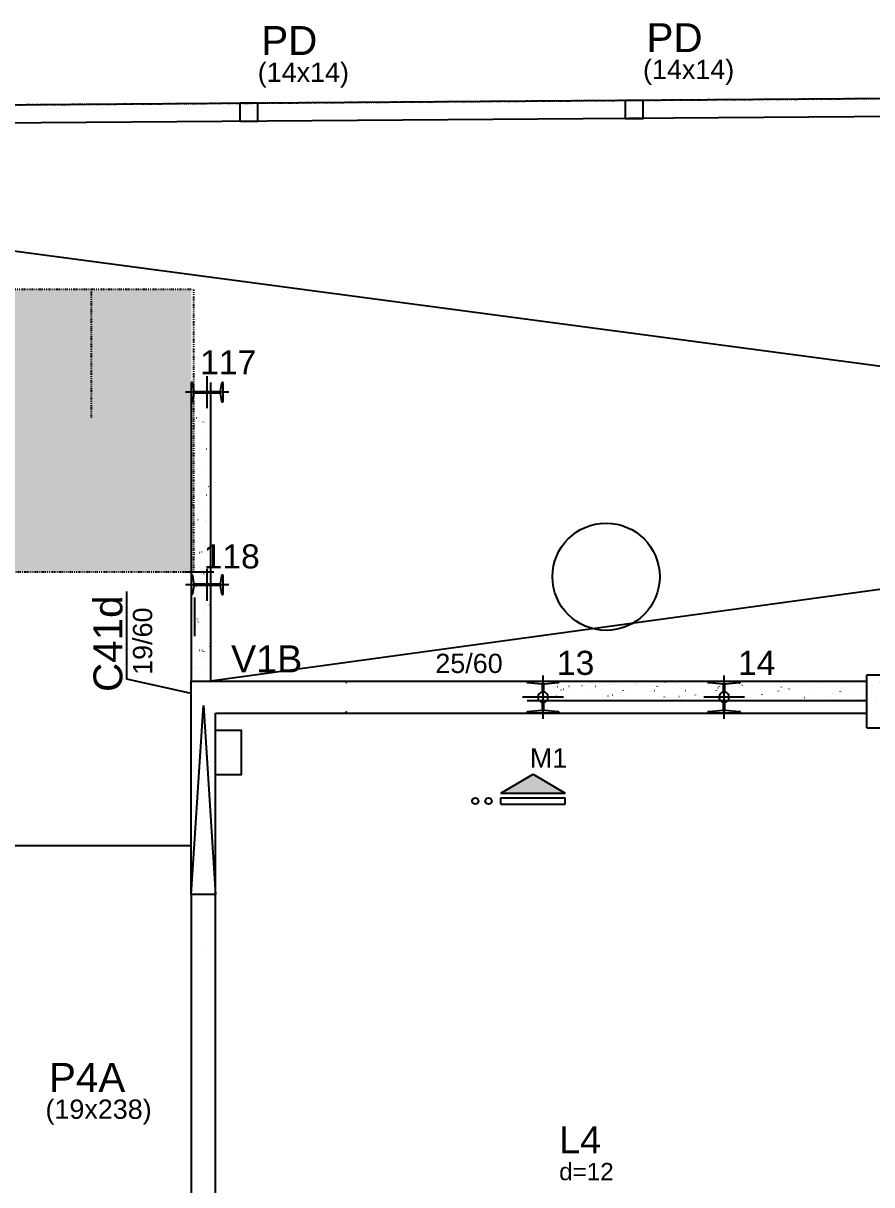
# Model space of a CAD drawing. Header units: millimetres. Extents: x 2609 to 8562, y 1432 to 7136.
# Drawn here: x 5036 to 5697, y 5868 to 6773 of the extents above; entities that cross this region are included whole.
import ezdxf

# ---------------------------------------------------------------- set-up
doc = ezdxf.new("R2010")
doc.units = ezdxf.units.MM
doc.linetypes.add('ESTILO_TQS_0003', pattern=[1.5, 0.5, -0.4, 0.1, -0.5])
for name, color, linetype in [('1', 4, 'Continuous'), ('10', 13, 'Continuous'), ('11', 22, 'Continuous'), ('12', 3, 'Continuous'), ('13', 76, 'Continuous'), ('19', 5, 'Continuous'), ('204', 7, 'ESTILO_TQS_0003'), ('24', 5, 'ESTILO_TQS_0003'), ('242', 3, 'Continuous'), ('26', 1, 'Continuous'), ('27', 10, 'Continuous'), ('3', 2, 'Continuous'), ('32', 4, 'Continuous'), ('4', 1, 'Continuous'), ('42', 7, 'Continuous'), ('49', 20, 'Continuous'), ('51', 6, 'Continuous'), ('52', 21, 'Continuous'), ('6', 6, 'Continuous'), ('64', 43, 'Continuous'), ('8', 5, 'Continuous'), ('9', 3, 'Continuous'), ('STEPHANIE', 6, 'Continuous')]:
    doc.layers.add(name, color=color, linetype=linetype)
doc.styles.get("Standard").update_dxf_attribs({"font": 'arial.ttf'})

# ---------------------------------------------------------------- blocks, each defined once
blk = doc.blocks.new('_H285E6FE298-000')
for p, q in [((1878.308495, 4542.914306), (1878.318285, 4542.988664)), ((1901.624303, 4541.481486), (1901.697526, 4541.497719)), ((1936.957946, 4541.449052), (1937.032875, 4541.452324)), ((1937.322063, 4540.969855), (1937.331852, 4541.044213)), ((1938.831161, 4541.530839), (1938.90609, 4541.53411)), ((1947.672738, 4541.91687), (1947.747667, 4541.920142)), ((1957.788101, 4542.358517), (1957.86303, 4542.361788)), ((1959.661317, 4542.440303), (1959.736245, 4542.443575)), ((1961.160479, 4541.961803), (1961.170269, 4542.036162)), ((1966.415726, 4542.954841), (1966.488949, 4542.971074)), ((1968.502894, 4542.826335), (1968.577822, 4542.829606)), ((2018.027153, 4541.506261), (2018.100376, 4541.522494)), ((2044.188673, 4542.347751), (2044.198463, 4542.422109)), ((2127.058453, 4543.075164), (2127.06659, 4543.085768)), ((2127.114078, 4541.952936), (2127.123867, 4542.027294)), ((2138.457224, 4542.42385), (2138.530447, 4542.440083)), ((1865.393523, 4538.324482), (1865.393523, 4538.324482)), ((1865.393523, 4538.324482), (1865.393523, 4538.324482)), ((1865.393523, 4538.324482), (1865.393523, 4538.324482)), ((1865.393523, 4534.85475), (1865.393523, 4534.85475)), ((1865.393523, 4534.85475), (1865.393523, 4534.85475)), ((1865.393523, 4533.449315), (1865.393523, 4533.449315)), ((1865.557183, 4536.097871), (1865.566972, 4536.172229)), ((1867.57598, 4533.933154), (1867.649202, 4533.949387)), ((1874.46748, 4538.72066), (1874.542408, 4538.723931)), ((1876.340695, 4538.802446), (1876.415624, 4538.805718)), ((1879.054547, 4536.127077), (1879.100204, 4536.186579)), ((1880.755976, 4536.855089), (1880.829198, 4536.871322)), ((1885.182272, 4539.188478), (1885.2572, 4539.191749)), ((1889.395599, 4537.089819), (1889.405389, 4537.164178)), ((1895.297635, 4539.630124), (1895.372564, 4539.633395)), ((1897.17085, 4539.71191), (1897.245779, 4539.715182)), ((1897.963193, 4540.669837), (1898.036415, 4540.68607)), ((1900.658913, 4532.603783), (1900.668703, 4532.678141)), ((1903.286507, 4536.081092), (1903.332164, 4536.140594)), ((1905.683505, 4539.204921), (1905.729162, 4539.264422)), ((1906.012427, 4540.097942), (1906.087356, 4540.101213)), ((1913.410226, 4539.420218), (1913.420015, 4539.494577)), ((1916.12779, 4540.539588), (1916.202719, 4540.54286)), ((1918.001006, 4540.621375), (1918.075935, 4540.624646)), ((1919.187407, 4532.484575), (1919.260629, 4532.500808)), ((1924.57075, 4534.153419), (1924.58054, 4534.227778)), ((1926.842583, 4541.007406), (1926.917511, 4541.010678)), ((1927.404324, 4535.886353), (1927.449981, 4535.945855)), ((1932.367403, 4535.406509), (1932.440625, 4535.422742)), ((1948.409167, 4535.145368), (1948.418956, 4535.219726)), ((1949.57462, 4539.221258), (1949.647842, 4539.237491)), ((1951.636283, 4535.840368), (1951.68194, 4535.89987)), ((1953.23573, 4540.032906), (1953.308952, 4540.049139)), ((1954.033281, 4538.964197), (1954.078939, 4539.023699)), ((1972.423793, 4537.475767), (1972.433583, 4537.550125)), ((1975.7541, 4535.64563), (1975.799757, 4535.705131)), ((1983.584318, 4532.208968), (1983.594107, 4532.283326)), ((1983.97883, 4533.95793), (1984.052052, 4533.974163)), ((1996.33563, 4539.025403), (1996.34542, 4539.099762)), ((1999.98606, 4535.599645), (2000.031717, 4535.659146)), ((2001.186047, 4537.772678), (2001.259269, 4537.788911)), ((2002.383058, 4538.723473), (2002.428715, 4538.782975)), ((2004.847157, 4538.584326), (2004.920379, 4538.600559)), ((2007.422734, 4533.200917), (2007.432523, 4533.275275)), ((2020.174047, 4540.017352), (2020.183836, 4540.09171)), ((2024.103877, 4535.404906), (2024.149534, 4535.464407)), ((2031.437361, 4535.531316), (2031.44715, 4535.605674)), ((2035.590257, 4532.50935), (2035.663479, 4532.525583)), ((2048.335836, 4535.358921), (2048.381493, 4535.418422)), ((2050.732834, 4538.48275), (2050.778491, 4538.542251)), ((2052.797474, 4536.324098), (2052.870696, 4536.340331)), ((2055.349198, 4537.080952), (2055.358987, 4537.15531)), ((2056.458584, 4537.135747), (2056.531806, 4537.15198)), ((2069.63858, 4540.057681), (2069.711802, 4540.073914)), ((2072.453653, 4535.164182), (2072.49931, 4535.223684)), ((2079.187614, 4538.072901), (2079.197403, 4538.147259)), ((2090.450928, 4533.586864), (2090.460717, 4533.661223)), ((2096.685613, 4535.118197), (2096.73127, 4535.177699)), ((2099.082611, 4538.242026), (2099.128268, 4538.301527)), ((2103.202241, 4540.4033), (2103.21203, 4540.477658)), ((2104.408901, 4534.875518), (2104.482123, 4534.891751)), ((2108.070011, 4535.687167), (2108.143233, 4535.7034)), ((2114.362765, 4535.136501), (2114.372555, 4535.210859)), ((2120.80343, 4534.923458), (2120.849087, 4534.98296)), ((2121.250007, 4538.609102), (2121.323229, 4538.625335)), ((2137.797731, 4533.06394), (2137.797731, 4533.06394)), ((2138.201181, 4536.128449), (2138.210971, 4536.202808)), ((1872.884234, 4528.085768), (1872.884234, 4528.085768)), ((1872.884234, 4528.085768), (1872.884234, 4528.085768)), ((1872.913666, 4528.124125), (1872.959323, 4528.183627)), ((1875.310664, 4531.247954), (1875.356322, 4531.307456)), ((1876.356281, 4528.085768), (1876.356281, 4528.085768)), ((1876.644287, 4530.273384), (1876.654076, 4530.347742)), ((1888.210193, 4528.085768), (1888.210193, 4528.085768)), ((1897.151479, 4528.085768), (1897.151479, 4528.085768)), ((1897.151479, 4528.085768), (1897.151479, 4528.085768)), ((1899.345672, 4528.085768), (1899.345672, 4528.085768)), ((1899.345672, 4528.085768), (1899.345672, 4528.085768)), ((1899.345672, 4528.085768), (1899.345672, 4528.085768)), ((1900.064105, 4528.085768), (1900.064105, 4528.085768)), ((1900.064105, 4528.085768), (1900.064105, 4528.085768)), ((1900.064105, 4528.085768), (1900.064105, 4528.085768)), ((1911.918017, 4528.085768), (1911.918017, 4528.085768)), ((1911.918017, 4528.085768), (1911.918017, 4528.085768)), ((1911.918017, 4528.085768), (1911.918017, 4528.085768)), ((1915.526297, 4531.672926), (1915.599519, 4531.689159)), ((1921.418724, 4528.085768), (1921.418724, 4528.085768)), ((1921.418724, 4528.085768), (1921.418724, 4528.085768)), ((1921.418724, 4528.085768), (1921.418724, 4528.085768)), ((1923.660441, 4531.00723), (1923.706098, 4531.066732)), ((1923.771929, 4528.085768), (1923.771929, 4528.085768)), ((1923.771929, 4528.085768), (1923.771929, 4528.085768)), ((1935.625841, 4528.085768), (1935.625841, 4528.085768)), ((1935.657854, 4528.328933), (1935.667643, 4528.403291)), ((1945.685969, 4528.085768), (1945.685969, 4528.085768)), ((1945.685969, 4528.085768), (1945.685969, 4528.085768)), ((1947.479753, 4528.085768), (1947.479753, 4528.085768)), ((1957.49122, 4528.085768), (1957.49122, 4528.085768)), ((1957.49122, 4528.085768), (1957.49122, 4528.085768)), ((1957.49122, 4528.085768), (1957.49122, 4528.085768)), ((1959.333664, 4528.085768), (1959.333664, 4528.085768)), ((1959.333664, 4528.085768), (1959.333664, 4528.085768)), ((1959.333664, 4528.085768), (1959.333664, 4528.085768)), ((1959.672481, 4530.659332), (1959.68227, 4530.73369)), ((1967.137724, 4530.224346), (1967.210946, 4530.240579)), ((1969.953214, 4528.085768), (1969.953214, 4528.085768)), ((1969.953214, 4528.085768), (1969.953214, 4528.085768)), ((1969.953214, 4528.085768), (1969.953214, 4528.085768)), ((1970.798834, 4531.035995), (1970.872056, 4531.052228)), ((1971.187576, 4528.085768), (1971.187576, 4528.085768)), ((1971.187576, 4528.085768), (1971.187576, 4528.085768)), ((1971.187576, 4528.085768), (1971.187576, 4528.085768)), ((1972.010217, 4530.766507), (1972.055874, 4530.826008)), ((1983.041488, 4528.085768), (1983.041488, 4528.085768)), ((1983.041488, 4528.085768), (1983.041488, 4528.085768)), ((1994.220459, 4528.085768), (1994.220459, 4528.085768)), ((1994.220459, 4528.085768), (1994.220459, 4528.085768)), ((1994.8954, 4528.085768), (1994.8954, 4528.085768)), ((1994.8954, 4528.085768), (1994.8954, 4528.085768)), ((2006.749312, 4528.085768), (2006.749312, 4528.085768)), ((2015.636768, 4528.085768), (2015.636768, 4528.085768)), ((2015.636768, 4528.085768), (2015.636768, 4528.085768)), ((2015.636768, 4528.085768), (2015.636768, 4528.085768)), ((2018.487705, 4528.085768), (2018.487705, 4528.085768)), ((2018.487705, 4528.085768), (2018.487705, 4528.085768)), ((2018.487705, 4528.085768), (2018.487705, 4528.085768)), ((2018.603224, 4528.085768), (2018.603224, 4528.085768)), ((2018.603224, 4528.085768), (2018.603224, 4528.085768)), ((2018.603224, 4528.085768), (2018.603224, 4528.085768)), ((2018.686048, 4528.71488), (2018.695837, 4528.789239)), ((2018.749151, 4528.775766), (2018.822373, 4528.791999)), ((2020.359994, 4530.525783), (2020.405651, 4530.585284)), ((2022.410261, 4529.587415), (2022.483483, 4529.603648)), ((2030.457136, 4528.085768), (2030.457136, 4528.085768)), ((2030.457136, 4528.085768), (2030.457136, 4528.085768)), ((2030.457136, 4528.085768), (2030.457136, 4528.085768)), ((2042.311047, 4528.085768), (2042.311047, 4528.085768)), ((2042.311047, 4528.085768), (2042.311047, 4528.085768)), ((2042.597885, 4530.264517), (2042.607675, 4530.338875)), ((2042.75495, 4528.085768), (2042.75495, 4528.085768)), ((2042.75495, 4528.085768), (2042.75495, 4528.085768)), ((2054.164959, 4528.085768), (2054.164959, 4528.085768)), ((2054.164959, 4528.085768), (2054.164959, 4528.085768)), ((2066.018871, 4528.085768), (2066.018871, 4528.085768)), ((2066.436301, 4531.256465), (2066.446091, 4531.330824)), ((2067.022195, 4528.085768), (2067.022195, 4528.085768)), ((2067.022195, 4528.085768), (2067.022195, 4528.085768)), ((2067.022195, 4528.085768), (2067.022195, 4528.085768)), ((2068.70977, 4530.285059), (2068.755427, 4530.344561)), ((2073.782316, 4528.085768), (2073.782316, 4528.085768)), ((2074.021688, 4528.138835), (2074.09491, 4528.155068)), ((2077.872783, 4528.085768), (2077.872783, 4528.085768)), ((2087.201684, 4531.06077), (2087.274906, 4531.077003)), ((2089.726695, 4528.085768), (2089.726695, 4528.085768)), ((2089.726695, 4528.085768), (2089.726695, 4528.085768)), ((2089.726695, 4528.085768), (2089.726695, 4528.085768)), ((2091.28944, 4528.085768), (2091.28944, 4528.085768)), ((2091.28944, 4528.085768), (2091.28944, 4528.085768)), ((2091.348796, 4528.085768), (2091.348796, 4528.085768)), ((2091.348796, 4528.085768), (2091.348796, 4528.085768)), ((2091.348796, 4528.085768), (2091.348796, 4528.085768)), ((2092.311373, 4528.127795), (2092.386302, 4528.131066)), ((2094.184588, 4528.209581), (2094.259517, 4528.212853)), ((2101.580607, 4528.085768), (2101.580607, 4528.085768)), ((2101.580607, 4528.085768), (2101.580607, 4528.085768)), ((2101.611453, 4528.320065), (2101.621242, 4528.394424)), ((2103.026165, 4528.595613), (2103.101094, 4528.598884)), ((2113.141528, 4529.037259), (2113.216457, 4529.040531)), ((2113.434519, 4528.085768), (2113.434519, 4528.085768)), ((2113.434519, 4528.085768), (2113.434519, 4528.085768)), ((2115.014744, 4529.119045), (2115.089673, 4529.122317)), ((2115.556685, 4528.085768), (2115.556685, 4528.085768)), ((2115.556685, 4528.085768), (2115.556685, 4528.085768)), ((2115.556685, 4528.085768), (2115.556685, 4528.085768)), ((2117.059547, 4530.044335), (2117.105204, 4530.103837)), ((2123.856321, 4529.505077), (2123.931249, 4529.508349)), ((2125.28843, 4528.085768), (2125.28843, 4528.085768)), ((2125.449869, 4529.312014), (2125.459658, 4529.386372)), ((2131.927865, 4528.085768), (2131.927865, 4528.085768)), ((2131.927865, 4528.085768), (2131.927865, 4528.085768)), ((2133.971684, 4529.946723), (2134.046613, 4529.949995))]:
    blk.add_line(p, q)
blk = doc.blocks.new('_HD9AC76DE2E-005')
for p, q in [((1598.880956, 4767.937908), (1598.880956, 4767.937908)), ((1598.880956, 4767.937908), (1598.880956, 4767.937908)), ((1598.880956, 4761.475815), (1598.880956, 4761.475815)), ((1598.880956, 4761.475815), (1598.880956, 4761.475815)), ((1598.947319, 4761.979893), (1598.957108, 4762.054251)), ((1613.705341, 4759.579672), (1613.750998, 4759.639173)), ((1613.719882, 4761.246881), (1613.793104, 4761.263114)), ((1598.880956, 4757.957171), (1598.880956, 4757.957171)), ((1598.880956, 4757.957171), (1598.880956, 4757.957171)), ((1598.880956, 4757.957171), (1598.880956, 4757.957171)), ((1610.034422, 4756.155406), (1610.044212, 4756.229765)), ((1611.308343, 4756.455843), (1611.354, 4756.515344)), ((1598.880956, 4747.833774), (1598.880956, 4747.833774)), ((1598.880956, 4747.833774), (1598.880956, 4747.833774)), ((1598.880956, 4747.833774), (1598.880956, 4747.833774)), ((1598.880956, 4745.066613), (1598.880956, 4745.066613)), ((1598.880956, 4740.260157), (1598.880956, 4740.260157)), ((1598.880956, 4740.260157), (1598.880956, 4740.260157)), ((1598.912438, 4740.301185), (1598.958095, 4740.360687)), ((1600.895772, 4745.513287), (1600.968994, 4745.52952)), ((1601.309436, 4743.425014), (1601.355093, 4743.484516)), ((1602.860505, 4748.007525), (1602.935434, 4748.010796)), ((1604.733721, 4748.089311), (1604.808649, 4748.092582)), ((1605.053319, 4748.304137), (1605.098976, 4748.363639)), ((1608.546424, 4744.852935), (1608.556213, 4744.927293)), ((1613.575297, 4748.475343), (1613.650226, 4748.478614)), ((1598.880956, 4732.176055), (1598.880956, 4732.176055)), ((1598.880956, 4732.176055), (1598.880956, 4732.176055)), ((1598.880956, 4732.176055), (1598.880956, 4732.176055)), ((1606.955636, 4732.769701), (1606.965425, 4732.844059)), ((1598.880956, 4727.729639), (1598.880956, 4727.729639)), ((1598.880956, 4727.729639), (1598.880956, 4727.729639)), ((1602.287481, 4727.878371), (1602.36241, 4727.881643)), ((1610.63435, 4723.951789), (1610.680007, 4724.011291)), ((1612.402844, 4728.320018), (1612.477773, 4728.323289)), ((1598.880956, 4719.285498), (1598.880956, 4719.285498)), ((1601.973656, 4719.971133), (1602.046878, 4719.987366)), ((1604.493469, 4715.948837), (1604.539126, 4716.008339)), ((1605.291427, 4720.128779), (1605.301216, 4720.203137)), ((1606.890467, 4719.072666), (1606.936125, 4719.132168)), ((1598.880956, 4708.634467), (1598.880956, 4708.634467)), ((1598.880956, 4708.634467), (1598.880956, 4708.634467)), ((1598.880956, 4707.625504), (1598.880956, 4707.625504)), ((1598.880956, 4707.625504), (1598.880956, 4707.625504)), ((1598.880956, 4707.625504), (1598.880956, 4707.625504)), ((1598.880956, 4706.39494), (1598.880956, 4706.39494)), ((1598.880956, 4706.39494), (1598.880956, 4706.39494)), ((1598.880956, 4706.39494), (1598.880956, 4706.39494)), ((1601.115028, 4707.723046), (1601.189957, 4707.726318)), ((1602.988244, 4707.804833), (1603.063172, 4707.808104)), ((1603.803428, 4708.826307), (1603.813218, 4708.900666)), ((1611.82982, 4708.190864), (1611.904749, 4708.194136)), ((1602.21264, 4696.743073), (1602.22243, 4696.817431)), ((1598.880956, 4693.504382), (1598.880956, 4693.504382)), ((1598.880956, 4693.504382), (1598.880956, 4693.504382)), ((1598.880956, 4693.504382), (1598.880956, 4693.504382)), ((1598.880956, 4687.52137), (1598.880956, 4687.52137)), ((1598.880956, 4687.52137), (1598.880956, 4687.52137)), ((1599.39043, 4693.61733), (1599.463653, 4693.633563)), ((1600.542004, 4687.593893), (1600.616933, 4687.597164)), ((1603.05154, 4694.428979), (1603.124763, 4694.445212)), ((1610.074501, 4691.596489), (1610.120158, 4691.655991)), ((1610.657367, 4688.035539), (1610.732296, 4688.03881)), ((1612.471499, 4694.720318), (1612.517156, 4694.77982)), ((1612.530583, 4688.117325), (1612.605511, 4688.120597)), ((1613.299744, 4690.918586), (1613.309534, 4690.992945)), ((1598.880956, 4680.613825), (1598.880956, 4680.613825)), ((1598.880956, 4680.613825), (1598.880956, 4680.613825)), ((1598.880956, 4677.008778), (1598.880956, 4677.008778)), ((1598.880956, 4677.008778), (1598.880956, 4677.008778)), ((1598.880956, 4677.008778), (1598.880956, 4677.008778)), ((1599.746317, 4680.805671), (1599.819539, 4680.821904)), ((1600.075594, 4678.565661), (1600.121251, 4678.625162)), ((1600.548431, 4684.102151), (1600.558221, 4684.176509)), ((1603.819477, 4683.444784), (1603.865134, 4683.504285)), ((1611.811745, 4679.616115), (1611.821535, 4679.690473)), ((1598.880956, 4671.436415), (1598.880956, 4671.436415)), ((1598.880956, 4671.436415), (1598.880956, 4671.436415)), ((1598.880956, 4671.436415), (1598.880956, 4671.436415)), ((1598.880956, 4667.723267), (1598.880956, 4667.723267)), ((1598.880956, 4667.723267), (1598.880956, 4667.723267)), ((1598.880956, 4667.723267), (1598.880956, 4667.723267)), ((1599.060433, 4672.79968), (1599.070222, 4672.874038)), ((1600.468315, 4668.075176), (1600.541537, 4668.091409)), ((1604.129425, 4668.886825), (1604.202647, 4668.903057)), ((1610.084343, 4667.906386), (1610.159272, 4667.909657)), ((1598.880956, 4667.417235), (1598.880956, 4667.417235)), ((1598.880956, 4667.417235), (1598.880956, 4667.417235)), ((1598.880956, 4667.417235), (1598.880956, 4667.417235)), ((1599.369551, 4667.438568), (1599.44448, 4667.441839)), ((1601.242767, 4667.520354), (1601.317695, 4667.523625)), ((1609.400508, 4659.092436), (1609.446165, 4659.151937)), ((1610.220957, 4667.532881), (1610.230747, 4667.607239)), ((1598.880956, 4654.832709), (1598.880956, 4654.832709)), ((1598.880956, 4654.832709), (1598.880956, 4654.832709)), ((1600.824201, 4655.263516), (1600.897423, 4655.279749)), ((1603.259627, 4651.089484), (1603.305285, 4651.148986)), ((1605.656626, 4654.213313), (1605.702283, 4654.272814)), ((1608.556749, 4654.891959), (1608.566538, 4654.966317)), ((1598.880956, 4647.3131), (1598.880956, 4647.3131)), ((1598.880956, 4647.3131), (1598.880956, 4647.3131)), ((1598.880956, 4647.3131), (1598.880956, 4647.3131)), ((1598.880956, 4645.383088), (1598.880956, 4645.383088)), ((1598.880956, 4645.383088), (1598.880956, 4645.383088)), ((1598.880956, 4641.942152), (1598.880956, 4641.942152)), ((1598.880956, 4641.942152), (1598.880956, 4641.942152)), ((1598.880956, 4641.942152), (1598.880956, 4641.942152)), ((1601.546199, 4642.533022), (1601.619421, 4642.549255)), ((1605.207309, 4643.34467), (1605.280531, 4643.360903)), ((1607.06875, 4643.589487), (1607.078539, 4643.663846)), ((1608.91189, 4647.75106), (1608.986819, 4647.754332)), ((1610.785106, 4647.832847), (1610.860034, 4647.836118)), ((1605.477962, 4631.506253), (1605.487751, 4631.580611)), ((1598.880956, 4629.051594), (1598.880956, 4629.051594)), ((1598.880956, 4629.051594), (1598.880956, 4629.051594)), ((1598.880956, 4627.208966), (1598.880956, 4627.208966)), ((1599.497289, 4627.235875), (1599.572218, 4627.239147)), ((1601.902085, 4629.721362), (1601.975307, 4629.737595)), ((1608.338866, 4627.621907), (1608.413795, 4627.625178)), ((1608.840659, 4626.737136), (1608.886316, 4626.796638)), ((1611.237657, 4629.860965), (1611.283314, 4629.920466)), ((1598.880956, 4616.161036), (1598.880956, 4616.161036)), ((1598.880956, 4616.161036), (1598.880956, 4616.161036)), ((1598.880956, 4616.161036), (1598.880956, 4616.161036)), ((1598.880956, 4613.757398), (1598.887409, 4613.765809)), ((1602.585635, 4618.58543), (1602.631292, 4618.644932)), ((1602.624083, 4616.990868), (1602.697305, 4617.007101)), ((1603.813753, 4618.865331), (1603.823542, 4618.939689)), ((1606.285193, 4617.802516), (1606.358415, 4617.818749)), ((1598.880956, 4607.104831), (1598.880956, 4607.104831)), ((1598.880956, 4607.104831), (1598.880956, 4607.104831)), ((1598.880956, 4607.104831), (1598.880956, 4607.104831)), ((1602.325754, 4607.56286), (1602.335544, 4607.637218)), ((1607.166413, 4607.466582), (1607.241342, 4607.469853)), ((1609.039629, 4607.548368), (1609.114557, 4607.55164)), ((1598.880956, 4603.270479), (1598.880956, 4603.270479)), ((1598.880956, 4603.270479), (1598.880956, 4603.270479)), ((1600.734966, 4595.479625), (1600.744756, 4595.553984)), ((1602.979969, 4604.179208), (1603.053192, 4604.195441)), ((1613.486279, 4602.296061), (1613.496069, 4602.370419)), ((1598.880956, 4590.379921), (1598.880956, 4590.379921)), ((1598.880956, 4590.379921), (1598.880956, 4590.379921)), ((1598.880956, 4590.379921), (1598.880956, 4590.379921)), ((1598.880956, 4587.000696), (1598.880956, 4587.000696)), ((1598.880956, 4587.000696), (1598.880956, 4587.000696)), ((1602.025785, 4586.230131), (1602.071443, 4586.289632)), ((1603.701967, 4591.448713), (1603.775189, 4591.464946)), ((1604.422784, 4589.353959), (1604.468441, 4589.413461)), ((1606.593389, 4587.337428), (1606.668318, 4587.3407)), ((1607.363077, 4592.260362), (1607.436299, 4592.276595)), ((1608.166666, 4594.233083), (1608.212323, 4594.292584)), ((1611.82207, 4589.655139), (1611.83186, 4589.729497)), ((1598.880956, 4582.131709), (1598.880956, 4582.131709)), ((1598.880956, 4582.131709), (1598.880956, 4582.131709)), ((1598.880956, 4581.397015), (1598.880956, 4581.397015)), ((1598.880956, 4577.489363), (1598.880956, 4577.489363)), ((1598.880956, 4577.489363), (1598.880956, 4577.489363)), ((1599.070758, 4582.838703), (1599.080547, 4582.913062)), ((1604.057854, 4578.637054), (1604.131076, 4578.653287)), ((1610.334072, 4578.352667), (1610.343861, 4578.427026)), ((1613.747698, 4569.880735), (1613.793355, 4569.940236)), ((1598.880956, 4566.896562), (1598.880956, 4566.896562)), ((1598.880956, 4566.896562), (1598.880956, 4566.896562)), ((1598.880956, 4566.896562), (1598.880956, 4566.896562)), ((1598.880956, 4564.598805), (1598.880956, 4564.598805)), ((1598.880956, 4564.598805), (1598.880956, 4564.598805)), ((1598.880956, 4564.598805), (1598.880956, 4564.598805)), ((1604.779851, 4565.906559), (1604.853073, 4565.922792)), ((1605.420936, 4567.182103), (1605.495865, 4567.185375)), ((1607.294152, 4567.26389), (1607.36908, 4567.267161)), ((1607.606817, 4561.877783), (1607.652474, 4561.937284)), ((1608.440961, 4566.718208), (1608.514183, 4566.734441)), ((1608.743284, 4566.269433), (1608.753073, 4566.343791)), ((1610.003815, 4565.001612), (1610.049472, 4565.061113)), ((1598.880956, 4551.708248), (1598.880956, 4551.708248)), ((1598.880956, 4551.708248), (1598.880956, 4551.708248)), ((1598.880956, 4550.506019), (1598.880956, 4550.506019)), ((1601.351793, 4553.726077), (1601.39745, 4553.785579)), ((1605.135738, 4553.0949), (1605.20896, 4553.111133)), ((1607.079075, 4553.628511), (1607.088864, 4553.702869)), ((1598.880956, 4546.792427), (1598.880956, 4546.792427)), ((1598.880956, 4546.792427), (1598.880956, 4546.792427)), ((1604.847912, 4547.05295), (1604.922841, 4547.056221)), ((1605.691096, 4543.085768), (1605.691096, 4543.085768))]:
    blk.add_line(p, q)

msp = doc.modelspace()

# ---------------------------------------------------------------- linework, layer by layer
for p, q in [((5408.39, 6173.02), (5433.39, 6188.02)), ((5433.39, 6188.02), (5458.39, 6173.02)), ((5408.39, 6173.02), (5458.39, 6173.02)), ((5408.39, 6169.52), (5458.39, 6169.52)), ((5408.39, 6164.52), (5408.39, 6169.52)), ((5458.39, 6164.52), (5458.39, 6169.52)), ((5408.39, 6164.52), (5458.39, 6164.52))]:
    msp.add_line(p, q)
for centre in [(5388.39, 6167.02), (5398.7, 6167.02)]:
    msp.add_circle(centre, 2.5)
at = {"layer": '1'}
for p, q in [((8556.74, 6734.88), (3772.64, 6699.77)), ((8556.84, 6720.88), (3772.64, 6685.77)), ((5167.18, 6094.31), (5167.18, 6260.4)), ((5167.18, 6260.4), (5428.68, 6260.4)), ((5186.18, 6094.31), (5186.18, 6235.4)), ((5186.18, 6235.4), (5693.18, 6235.4)), ((4961.18, 6132.31), (5167.18, 6132.31))]:
    msp.add_line(p, q, dxfattribs=at)
at = {"layer": '19'}
for p, q in [((8541.75, 6720.56), (5182.18, 6260.4)), ((4319.12, 6689.78), (7549.18, 6260.4)), ((5167.06, 6132.4), (5167.06, 6236.15))]:
    msp.add_line(p, q, dxfattribs=at)
at = {"layer": '204'}
for p, q in [((5167.18, 6565.31), (4302.75, 6565.31)), ((5089.37, 6565.31), (5089.37, 6465.31)), ((5169.24, 6345.31), (5169.24, 6565.31)), ((5166.53, 6345.31), (4317.75, 6345.31))]:
    msp.add_line(p, q, dxfattribs=at)
at = {"layer": '24'}
msp.add_line((8556.74, 6734.88), (3756.53, 6699.65), dxfattribs=at)
at = {"layer": '242'}
for p, q in [((5396.51, 6257.4), (5396.51, 6257.4)), ((5176.68, 6051.81), (5176.68, 6051.81))]:
    msp.add_line(p, q, dxfattribs=at)
at = {"layer": '26'}
for p, q in [((5117.09, 6261.91), (5117.09, 6330.19)), ((5167.18, 6250.86), (5117.09, 6261.91))]:
    msp.add_line(p, q, dxfattribs=at)
at = {"layer": '27'}
for points in [[(4317.75, 6345.36), (4317.75, 6565.31), (5167.18, 6565.31)], [(4317.75, 6345.36), (5167.18, 6565.31), (5167.18, 6345.36)], [(5458.39, 6173.02), (5408.39, 6173.02), (5433.39, 6188.02)], [(5458.39, 6173.02), (5433.39, 6188.02), (5458.39, 6173.02)]]:
    msp.add_solid(points, dxfattribs=at)
at = {"layer": '3'}
msp.add_lwpolyline([(5167.18, 5856.31), (5186.18, 5856.31), (5186.18, 6094.31), (5167.18, 6094.31), (5167.18, 5856.31)], dxfattribs=at)
at = {"layer": '32'}
for p, q in [((5693.18, 6224), (5693.18, 6265.4)), ((5693.18, 6265.4), (5953.18, 6265.4)), ((5693.18, 6224), (5953.18, 6224))]:
    msp.add_line(p, q, dxfattribs=at)
at = {"layer": '4'}
for points in [[(5505.12, 6698.58), (5519.12, 6698.58), (5519.12, 6712.58), (5505.12, 6712.58), (5505.12, 6698.58)], [(5205.12, 6696.38), (5219.12, 6696.38), (5219.12, 6710.38), (5205.12, 6710.38), (5205.12, 6696.38)]]:
    msp.add_lwpolyline(points, dxfattribs=at)
at = {"layer": '42'}
msp.add_lwpolyline([(5186.18, 6222.31), (5206.18, 6222.31), (5206.18, 6187.31), (5186.18, 6187.31), (5186.18, 6222.31)], dxfattribs=at)
at = {"layer": '49'}
for p, q in [((5167.18, 6492.92), (5167.18, 6260.4)), ((5182.18, 6492.92), (5182.18, 6260.4)), ((5428.68, 6260.4), (5693.18, 6260.4)), ((5428.68, 6245.4), (5693.18, 6245.4))]:
    msp.add_line(p, q, dxfattribs=at)
at = {"layer": '51'}
for p, q in [((5179.68, 6472.89), (5179.68, 6497.91)), ((5167.93, 6492.92), (5167.18, 6492.92)), ((5167.18, 6492.92), (5167.18, 6477.88)), ((5169.61, 6486.27), (5168.54, 6492.44)), ((5190.82, 6492.44), (5189.75, 6486.27)), ((5192.18, 6492.92), (5191.43, 6492.92)), ((5192.18, 6477.88), (5192.18, 6492.92)), ((5196.53, 6485.4), (5162.83, 6485.4)), ((5167.18, 6477.88), (5167.93, 6477.88)), ((5168.54, 6478.36), (5169.61, 6484.52)), ((5170.21, 6485), (5189.14, 6485)), ((5189.14, 6485.79), (5170.22, 6485.79)), ((5189.75, 6484.52), (5190.82, 6478.36)), ((5191.43, 6477.88), (5192.18, 6477.88)), ((5167.93, 6342.92), (5167.18, 6342.92)), ((5167.18, 6342.92), (5167.18, 6327.88)), ((5169.61, 6336.27), (5168.54, 6342.44)), ((5179.68, 6322.89), (5179.68, 6347.91)), ((5190.82, 6342.44), (5189.75, 6336.27)), ((5192.18, 6342.92), (5191.43, 6342.92)), ((5192.18, 6327.88), (5192.18, 6342.92)), ((5196.53, 6335.4), (5162.83, 6335.4)), ((5168.54, 6328.36), (5169.61, 6334.52)), ((5170.21, 6335), (5189.14, 6335)), ((5189.14, 6335.79), (5170.22, 6335.79)), ((5189.75, 6334.52), (5190.82, 6328.36)), ((5167.18, 6327.88), (5167.93, 6327.88)), ((5191.43, 6327.88), (5192.18, 6327.88)), ((5287.68, 6259.64), (5287.68, 6260.4)), ((5428.68, 6259.64), (5428.68, 6260.4)), ((5428.68, 6260.4), (5453.68, 6260.4)), ((5441.18, 6231.05), (5441.18, 6264.75)), ((5453.68, 6260.4), (5453.68, 6259.64)), ((5569.68, 6259.64), (5569.68, 6260.4)), ((5569.68, 6260.4), (5594.68, 6260.4)), ((5582.18, 6231.05), (5582.18, 6264.75)), ((5594.68, 6260.4), (5594.68, 6259.64)), ((5440.3, 6257.97), (5429.16, 6259.04)), ((5440.79, 6251.88), (5440.79, 6257.36)), ((5441.57, 6257.36), (5441.57, 6251.88)), ((5453.2, 6259.04), (5442.06, 6257.97)), ((5581.3, 6257.97), (5570.16, 6259.04)), ((5581.79, 6251.88), (5581.79, 6257.36)), ((5582.57, 6257.36), (5582.57, 6251.88)), ((5594.2, 6259.04), (5583.06, 6257.97)), ((5457.09, 6247.9), (5425.27, 6247.9)), ((5440.79, 6238.43), (5440.79, 6243.92)), ((5441.57, 6243.92), (5441.57, 6238.43)), ((5598.09, 6247.9), (5566.27, 6247.9)), ((5581.79, 6238.43), (5581.79, 6243.92)), ((5582.57, 6243.92), (5582.57, 6238.43)), ((5287.68, 6235.4), (5287.68, 6236.15)), ((5428.68, 6235.4), (5428.68, 6236.15)), ((5453.68, 6235.4), (5428.68, 6235.4)), ((5429.16, 6236.76), (5440.3, 6237.83)), ((5442.06, 6237.83), (5453.2, 6236.76)), ((5453.68, 6236.15), (5453.68, 6235.4)), ((5569.68, 6235.4), (5569.68, 6236.15)), ((5594.68, 6235.4), (5569.68, 6235.4)), ((5570.16, 6236.76), (5581.3, 6237.83)), ((5583.06, 6237.83), (5594.2, 6236.76)), ((5594.68, 6236.15), (5594.68, 6235.4))]:
    msp.add_line(p, q, dxfattribs=at)
for centre, radius, start, end in [((5167.93, 6492.29), 0.625, 13.13877, 90), ((5170.22, 6486.42), 0.625, 193.13877, 270), ((5189.14, 6486.42), 0.625, 270, 346.86123), ((5191.43, 6492.29), 0.625, 90, 166.86123), ((5167.93, 6478.5), 0.625, 270, 346.86123), ((5170.22, 6484.38), 0.625, 89.895, 166.86115), ((5189.14, 6484.38), 0.625, 13.13877, 90), ((5191.43, 6478.5), 0.625, 193.13877, 270), ((5167.93, 6342.29), 0.625, 13.13877, 90), ((5191.43, 6342.29), 0.625, 90, 166.86123), ((5170.22, 6336.42), 0.625, 193.13877, 270), ((5170.22, 6334.38), 0.625, 89.895, 166.86115), ((5189.14, 6336.42), 0.625, 270, 346.86123), ((5189.14, 6334.38), 0.625, 13.13877, 90), ((5167.93, 6328.5), 0.625, 270, 346.86123), ((5191.43, 6328.5), 0.625, 193.13877, 270), ((5288.3, 6259.64), 0.625, 180, 256.86123), ((5429.3, 6259.64), 0.625, 180, 256.86123), ((5441.18, 6247.9), 4, 95.64414, 264.35586), ((5440.16, 6257.36), 0.625, 0, 76.86123), ((5442.2, 6257.36), 0.625, 103.13885, 180.105), ((5441.18, 6247.9), 4, 275.64414, 84.35586), ((5453.05, 6259.64), 0.625, 283.13877, 0), ((5570.3, 6259.64), 0.625, 180, 256.86123), ((5582.18, 6247.9), 4, 95.64414, 264.35586), ((5581.16, 6257.36), 0.625, 0, 76.86123), ((5583.2, 6257.36), 0.625, 103.13885, 180.105), ((5582.18, 6247.9), 4, 275.64414, 84.35586), ((5594.05, 6259.64), 0.625, 283.13877, 0), ((5288.3, 6236.15), 0.625, 103.13877, 180), ((5429.3, 6236.15), 0.625, 103.13877, 180), ((5440.16, 6238.43), 0.625, 283.13877, 0), ((5442.2, 6238.43), 0.625, 180, 256.86123), ((5453.05, 6236.15), 0.625, 0, 76.86123), ((5570.3, 6236.15), 0.625, 103.13877, 180), ((5581.16, 6238.43), 0.625, 283.13877, 0), ((5583.2, 6238.43), 0.625, 180, 256.86123), ((5594.05, 6236.15), 0.625, 0, 76.86123)]:
    msp.add_arc(centre, radius, start, end, dxfattribs=at)
at = {"layer": '6'}
for p, q in [((5167.18, 6094.31), (5176.68, 6241.31)), ((5176.68, 6241.31), (5186.18, 6094.31))]:
    msp.add_line(p, q, dxfattribs=at)
at = {"layer": '64'}
for p, q in [((5184.73, 6345.36), (5162.61, 6345.36)), ((5169.73, 6325.4), (5169.73, 6295.4))]:
    msp.add_line(p, q, dxfattribs=at)
at = {"layer": 'STEPHANIE', "linetype": 'Continuous'}
msp.add_circle((5490.28, 6341.66), 41.75, dxfattribs=at)

# ---------------------------------------------------------------- block references
at = {"layer": '19'}
for name, p in [('_HD9AC76DE2E-005', (3568.3, 1717.31)), ('_H285E6FE298-000', (3576.18, 1717.31))]:
    msp.add_blockref(name, p, dxfattribs=at)

# ---------------------------------------------------------------- texts
at = {"layer": '10'}
msp.add_text('L4', height=21, dxfattribs=at).set_placement((5453.72, 5892.58))
at = {"layer": '11'}
msp.add_text('19/60', height=15, rotation=90, dxfattribs=at).set_placement((5136.84, 6265.28))
msp.add_text('25/60', height=15, dxfattribs=at).set_placement((5357.31, 6266.71))
at = {"layer": '12'}
for s, p in [('(14x14)', (5219.01, 6727.07)), ('(14x14)', (5519.01, 6729.26)), ('(19x238)', (5053.73, 5919.52))]:
    msp.add_text(s, height=15, dxfattribs=at).set_placement(p)
at = {"layer": '13'}
msp.add_text('d=12', height=13.5, dxfattribs=at).set_placement((5453.72, 5871.68))
at = {"layer": '52'}
for s, p in [('117', (5174.14, 6499.25)), ('118', (5176.87, 6348.13)), ('13', (5451.98, 6265.24)), ('14', (5592.98, 6265.24))]:
    msp.add_text(s, height=18.75, dxfattribs=at).set_placement(p)
at = {"layer": '8'}
msp.add_text('C41d', height=22.5, rotation=90, dxfattribs=at).set_placement((5113.59, 6251.95))
for s, height, p in [('V1B', 21, (5198.25, 6267.24)), ('M1', 15, (5430.9, 6193.02))]:
    msp.add_text(s, height=height, dxfattribs=at).set_placement(p)
at = {"layer": '9'}
for s, p in [('PD', (5221.74, 6748.04)), ('PD', (5521.74, 6750.24)), ('P4A', (5056.45, 5940.5))]:
    msp.add_text(s, height=22.5, dxfattribs=at).set_placement(p)

doc.saveas('drawing.dxf')
